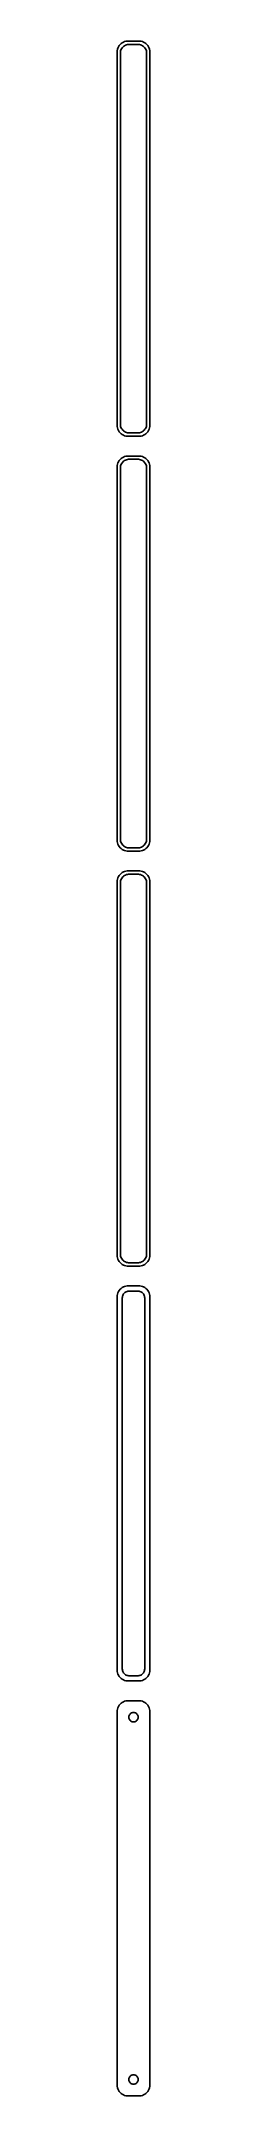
# Model space of a CAD drawing. Header units: metres. Extents: x -8 to 8, y 855 to 1791.
import ezdxf

# ---------------------------------------------------------------- set-up
doc = ezdxf.new("R2010")
doc.units = ezdxf.units.M

msp = doc.modelspace()

# ---------------------------------------------------------------- linework, layer by layer
for p, q in [((-7.14888, 1787.84), (-7.34291, 1787.24)), ((-6.88153, 1788.41), (-7.14888, 1787.84)), ((-6.54507, 1788.94), (-6.88153, 1788.41)), ((-6.14484, 1789.42), (-6.54507, 1788.94)), ((-5.68712, 1789.85), (-6.14484, 1789.42)), ((-5.17912, 1790.22), (-5.68712, 1789.85)), ((-5.50522, 1787.43), (-5.23605, 1787.85)), ((-5.23605, 1787.85), (-4.91586, 1788.24)), ((-4.62889, 1790.52), (-5.17912, 1790.22)), ((-4.91586, 1788.24), (-4.54968, 1788.58)), ((-4.04507, 1790.76), (-4.62889, 1790.52)), ((-4.54968, 1788.58), (-4.1433, 1788.88)), ((-4.1433, 1788.88), (-3.70311, 1789.12)), ((-3.4369, 1790.91), (-4.04507, 1790.76)), ((-3.70311, 1789.12), (-3.23605, 1789.3)), ((-2.81395, 1790.99), (-3.4369, 1790.91)), ((-3.23605, 1789.3), (-2.74951, 1789.43)), ((2.81395, 1790.99), (-2.81395, 1790.99)), ((-2.74951, 1789.43), (-2.25116, 1789.49)), ((-2.25116, 1789.49), (2.25116, 1789.49)), ((2.25116, 1789.49), (2.74951, 1789.43)), ((2.74951, 1789.43), (3.23605, 1789.3)), ((3.4369, 1790.91), (2.81395, 1790.99)), ((3.23605, 1789.3), (3.70311, 1789.12)), ((4.04507, 1790.76), (3.4369, 1790.91)), ((3.70311, 1789.12), (4.1433, 1788.88)), ((4.62889, 1790.52), (4.04507, 1790.76)), ((4.1433, 1788.88), (4.54968, 1788.58)), ((4.54968, 1788.58), (4.91586, 1788.24)), ((5.17912, 1790.22), (4.62889, 1790.52)), ((4.91586, 1788.24), (5.23605, 1787.85)), ((5.68712, 1789.85), (5.17912, 1790.22)), ((5.23605, 1787.85), (5.50522, 1787.43)), ((6.14484, 1789.42), (5.68712, 1789.85)), ((6.54507, 1788.94), (6.14484, 1789.42)), ((6.88153, 1788.41), (6.54507, 1788.94)), ((7.14888, 1787.84), (6.88153, 1788.41)), ((7.34291, 1787.24), (7.14888, 1787.84)), ((-7.46057, 1786.63), (-7.5, 1786)), ((-7.5, 1786), (-7.5, 1616)), ((-7.34291, 1787.24), (-7.46057, 1786.63)), ((-6, 1785.5), (-5.96844, 1786)), ((-6, 1616.5), (-6, 1785.5)), ((-5.96844, 1786), (-5.87433, 1786.49)), ((-5.87433, 1786.49), (-5.7191, 1786.97)), ((-5.7191, 1786.97), (-5.50522, 1787.43)), ((5.50522, 1787.43), (5.7191, 1786.97)), ((5.7191, 1786.97), (5.87433, 1786.49)), ((5.87433, 1786.49), (5.96844, 1786)), ((5.96844, 1786), (6, 1785.5)), ((6, 1785.5), (6, 1616.5)), ((7.46057, 1786.63), (7.34291, 1787.24)), ((7.5, 1786), (7.46057, 1786.63)), ((7.5, 1616), (7.5, 1786)), ((-7.5, 1616), (-7.46057, 1615.37)), ((-7.46057, 1615.37), (-7.34291, 1614.76)), ((-7.34291, 1614.76), (-7.14888, 1614.16)), ((-7.14888, 1614.16), (-6.88153, 1613.59)), ((-6.88153, 1613.59), (-6.54507, 1613.06)), ((-6.54507, 1613.06), (-6.14484, 1612.58)), ((-6.14484, 1612.58), (-5.68712, 1612.15)), ((-5.96844, 1616), (-6, 1616.5)), ((-5.87433, 1615.51), (-5.96844, 1616)), ((-5.7191, 1615.03), (-5.87433, 1615.51)), ((-5.50522, 1614.57), (-5.7191, 1615.03)), ((-5.68712, 1612.15), (-5.17912, 1611.78)), ((-5.23605, 1614.15), (-5.50522, 1614.57)), ((-4.91586, 1613.76), (-5.23605, 1614.15)), ((-5.17912, 1611.78), (-4.62889, 1611.48)), ((-4.54968, 1613.42), (-4.91586, 1613.76)), ((-4.62889, 1611.48), (-4.04507, 1611.24)), ((-4.1433, 1613.12), (-4.54968, 1613.42)), ((-3.70311, 1612.88), (-4.1433, 1613.12)), ((-4.04507, 1611.24), (-3.4369, 1611.09)), ((-3.23605, 1612.7), (-3.70311, 1612.88)), ((-3.4369, 1611.09), (-2.81395, 1611.01)), ((-2.74951, 1612.57), (-3.23605, 1612.7)), ((-2.81395, 1611.01), (2.81395, 1611.01)), ((-2.25116, 1612.51), (-2.74951, 1612.57)), ((2.25116, 1612.51), (-2.25116, 1612.51)), ((2.74951, 1612.57), (2.25116, 1612.51)), ((3.23605, 1612.7), (2.74951, 1612.57)), ((2.81395, 1611.01), (3.4369, 1611.09)), ((3.70311, 1612.88), (3.23605, 1612.7)), ((3.4369, 1611.09), (4.04507, 1611.24)), ((4.1433, 1613.12), (3.70311, 1612.88)), ((4.04507, 1611.24), (4.62889, 1611.48)), ((4.54968, 1613.42), (4.1433, 1613.12)), ((4.91586, 1613.76), (4.54968, 1613.42)), ((4.62889, 1611.48), (5.17912, 1611.78)), ((5.23605, 1614.15), (4.91586, 1613.76)), ((5.17912, 1611.78), (5.68712, 1612.15)), ((5.50522, 1614.57), (5.23605, 1614.15)), ((5.7191, 1615.03), (5.50522, 1614.57)), ((5.68712, 1612.15), (6.14484, 1612.58)), ((5.87433, 1615.51), (5.7191, 1615.03)), ((5.96844, 1616), (5.87433, 1615.51)), ((6, 1616.5), (5.96844, 1616)), ((6.14484, 1612.58), (6.54507, 1613.06)), ((6.54507, 1613.06), (6.88153, 1613.59)), ((6.88153, 1613.59), (7.14888, 1614.16)), ((7.14888, 1614.16), (7.34291, 1614.76)), ((7.34291, 1614.76), (7.46057, 1615.37)), ((7.46057, 1615.37), (7.5, 1616)), ((-5.68712, 1600.85), (-6.14484, 1600.42)), ((-5.17912, 1601.22), (-5.68712, 1600.85)), ((-4.62889, 1601.52), (-5.17912, 1601.22)), ((-4.04507, 1601.76), (-4.62889, 1601.52)), ((-3.4369, 1601.91), (-4.04507, 1601.76)), ((-2.81395, 1601.99), (-3.4369, 1601.91)), ((2.81395, 1601.99), (-2.81395, 1601.99)), ((3.4369, 1601.91), (2.81395, 1601.99)), ((4.04507, 1601.76), (3.4369, 1601.91)), ((4.62889, 1601.52), (4.04507, 1601.76)), ((5.17912, 1601.22), (4.62889, 1601.52)), ((5.68712, 1600.85), (5.17912, 1601.22)), ((6.14484, 1600.42), (5.68712, 1600.85)), ((-7.46057, 1597.63), (-7.5, 1597)), ((-7.5, 1597), (-7.5, 1427)), ((-7.34291, 1598.24), (-7.46057, 1597.63)), ((-7.14888, 1598.84), (-7.34291, 1598.24)), ((-6.88153, 1599.41), (-7.14888, 1598.84)), ((-6.54507, 1599.94), (-6.88153, 1599.41)), ((-6.14484, 1600.42), (-6.54507, 1599.94)), ((-6, 1596.5), (-5.96844, 1597)), ((-6, 1427.5), (-6, 1596.5)), ((-5.96844, 1597), (-5.87433, 1597.49)), ((-5.87433, 1597.49), (-5.7191, 1597.97)), ((-5.7191, 1597.97), (-5.50522, 1598.43)), ((-5.50522, 1598.43), (-5.23605, 1598.85)), ((-5.23605, 1598.85), (-4.91586, 1599.24)), ((-4.91586, 1599.24), (-4.54968, 1599.58)), ((-4.54968, 1599.58), (-4.1433, 1599.88)), ((-4.1433, 1599.88), (-3.70311, 1600.12)), ((-3.70311, 1600.12), (-3.23605, 1600.3)), ((-3.23605, 1600.3), (-2.74951, 1600.43)), ((-2.74951, 1600.43), (-2.25116, 1600.49)), ((-2.25116, 1600.49), (2.25116, 1600.49)), ((2.25116, 1600.49), (2.74951, 1600.43)), ((2.74951, 1600.43), (3.23605, 1600.3)), ((3.23605, 1600.3), (3.70311, 1600.12)), ((3.70311, 1600.12), (4.1433, 1599.88)), ((4.1433, 1599.88), (4.54968, 1599.58)), ((4.54968, 1599.58), (4.91586, 1599.24)), ((4.91586, 1599.24), (5.23605, 1598.85)), ((5.23605, 1598.85), (5.50522, 1598.43)), ((5.50522, 1598.43), (5.7191, 1597.97)), ((5.7191, 1597.97), (5.87433, 1597.49)), ((5.87433, 1597.49), (5.96844, 1597)), ((5.96844, 1597), (6, 1596.5)), ((6, 1596.5), (6, 1427.5)), ((6.54507, 1599.94), (6.14484, 1600.42)), ((6.88153, 1599.41), (6.54507, 1599.94)), ((7.14888, 1598.84), (6.88153, 1599.41)), ((7.34291, 1598.24), (7.14888, 1598.84)), ((7.46057, 1597.63), (7.34291, 1598.24)), ((7.5, 1597), (7.46057, 1597.63)), ((7.5, 1427), (7.5, 1597)), ((-7.5, 1427), (-7.46057, 1426.37)), ((-7.46057, 1426.37), (-7.34291, 1425.76)), ((-7.34291, 1425.76), (-7.14888, 1425.16)), ((-7.14888, 1425.16), (-6.88153, 1424.59)), ((-6.88153, 1424.59), (-6.54507, 1424.06)), ((-6.54507, 1424.06), (-6.14484, 1423.58)), ((-6.14484, 1423.58), (-5.68712, 1423.15)), ((-5.96844, 1427), (-6, 1427.5)), ((-5.87433, 1426.51), (-5.96844, 1427)), ((-5.7191, 1426.03), (-5.87433, 1426.51)), ((-5.50522, 1425.57), (-5.7191, 1426.03)), ((-5.68712, 1423.15), (-5.17912, 1422.78)), ((-5.23605, 1425.15), (-5.50522, 1425.57)), ((-4.91586, 1424.76), (-5.23605, 1425.15)), ((-5.17912, 1422.78), (-4.62889, 1422.48)), ((-4.54968, 1424.42), (-4.91586, 1424.76)), ((-4.1433, 1424.12), (-4.54968, 1424.42)), ((-3.70311, 1423.88), (-4.1433, 1424.12)), ((-3.23605, 1423.7), (-3.70311, 1423.88)), ((-2.74951, 1423.57), (-3.23605, 1423.7)), ((-2.25116, 1423.51), (-2.74951, 1423.57)), ((2.25116, 1423.51), (-2.25116, 1423.51)), ((2.74951, 1423.57), (2.25116, 1423.51)), ((3.23605, 1423.7), (2.74951, 1423.57)), ((3.70311, 1423.88), (3.23605, 1423.7)), ((4.1433, 1424.12), (3.70311, 1423.88)), ((4.54968, 1424.42), (4.1433, 1424.12)), ((4.91586, 1424.76), (4.54968, 1424.42)), ((4.62889, 1422.48), (5.17912, 1422.78)), ((5.23605, 1425.15), (4.91586, 1424.76)), ((5.17912, 1422.78), (5.68712, 1423.15)), ((5.50522, 1425.57), (5.23605, 1425.15)), ((5.7191, 1426.03), (5.50522, 1425.57)), ((5.68712, 1423.15), (6.14484, 1423.58)), ((5.87433, 1426.51), (5.7191, 1426.03)), ((5.96844, 1427), (5.87433, 1426.51)), ((6, 1427.5), (5.96844, 1427)), ((6.14484, 1423.58), (6.54507, 1424.06)), ((6.54507, 1424.06), (6.88153, 1424.59)), ((6.88153, 1424.59), (7.14888, 1425.16)), ((7.14888, 1425.16), (7.34291, 1425.76)), ((7.34291, 1425.76), (7.46057, 1426.37)), ((7.46057, 1426.37), (7.5, 1427)), ((-4.62889, 1422.48), (-4.04507, 1422.24)), ((-4.04507, 1422.24), (-3.4369, 1422.09)), ((-3.4369, 1422.09), (-2.81395, 1422.01)), ((-2.81395, 1422.01), (2.81395, 1422.01)), ((2.81395, 1422.01), (3.4369, 1422.09)), ((3.4369, 1422.09), (4.04507, 1422.24)), ((4.04507, 1422.24), (4.62889, 1422.48)), ((-7.46057, 1408.63), (-7.5, 1408)), ((-7.5, 1408), (-7.5, 1238)), ((-7.34291, 1409.24), (-7.46057, 1408.63)), ((-7.14888, 1409.84), (-7.34291, 1409.24)), ((-6.88153, 1410.41), (-7.14888, 1409.84)), ((-6.54507, 1410.94), (-6.88153, 1410.41)), ((-6.14484, 1411.42), (-6.54507, 1410.94)), ((-5.68712, 1411.85), (-6.14484, 1411.42)), ((-6, 1407.5), (-5.96844, 1408)), ((-6, 1238.5), (-6, 1407.5)), ((-5.96844, 1408), (-5.87433, 1408.49)), ((-5.87433, 1408.49), (-5.7191, 1408.97)), ((-5.7191, 1408.97), (-5.50522, 1409.43)), ((-5.17912, 1412.22), (-5.68712, 1411.85)), ((-5.50522, 1409.43), (-5.23605, 1409.85)), ((-5.23605, 1409.85), (-4.91586, 1410.24)), ((-4.62889, 1412.52), (-5.17912, 1412.22)), ((-4.91586, 1410.24), (-4.54968, 1410.58)), ((-4.04507, 1412.76), (-4.62889, 1412.52)), ((-4.54968, 1410.58), (-4.1433, 1410.88)), ((-4.1433, 1410.88), (-3.70311, 1411.12)), ((-3.4369, 1412.91), (-4.04507, 1412.76)), ((-3.70311, 1411.12), (-3.23605, 1411.3)), ((-2.81395, 1412.99), (-3.4369, 1412.91)), ((-3.23605, 1411.3), (-2.74951, 1411.43)), ((2.81395, 1412.99), (-2.81395, 1412.99)), ((-2.74951, 1411.43), (-2.25116, 1411.49)), ((-2.25116, 1411.49), (2.25116, 1411.49)), ((2.25116, 1411.49), (2.74951, 1411.43)), ((2.74951, 1411.43), (3.23605, 1411.3)), ((3.4369, 1412.91), (2.81395, 1412.99)), ((3.23605, 1411.3), (3.70311, 1411.12)), ((4.04507, 1412.76), (3.4369, 1412.91)), ((3.70311, 1411.12), (4.1433, 1410.88)), ((4.62889, 1412.52), (4.04507, 1412.76)), ((4.1433, 1410.88), (4.54968, 1410.58)), ((4.54968, 1410.58), (4.91586, 1410.24)), ((5.17912, 1412.22), (4.62889, 1412.52)), ((4.91586, 1410.24), (5.23605, 1409.85)), ((5.68712, 1411.85), (5.17912, 1412.22)), ((5.23605, 1409.85), (5.50522, 1409.43)), ((5.50522, 1409.43), (5.7191, 1408.97)), ((6.14484, 1411.42), (5.68712, 1411.85)), ((5.7191, 1408.97), (5.87433, 1408.49)), ((5.87433, 1408.49), (5.96844, 1408)), ((5.96844, 1408), (6, 1407.5)), ((6, 1407.5), (6, 1238.5)), ((6.54507, 1410.94), (6.14484, 1411.42)), ((6.88153, 1410.41), (6.54507, 1410.94)), ((7.14888, 1409.84), (6.88153, 1410.41)), ((7.34291, 1409.24), (7.14888, 1409.84)), ((7.46057, 1408.63), (7.34291, 1409.24)), ((7.5, 1408), (7.46057, 1408.63)), ((7.5, 1238), (7.5, 1408)), ((-7.5, 1238), (-7.46057, 1237.37)), ((-7.46057, 1237.37), (-7.34291, 1236.76)), ((-7.34291, 1236.76), (-7.14888, 1236.16)), ((-7.14888, 1236.16), (-6.88153, 1235.59)), ((-6.88153, 1235.59), (-6.54507, 1235.06)), ((-5.96844, 1238), (-6, 1238.5)), ((-5.87433, 1237.51), (-5.96844, 1238)), ((-5.7191, 1237.03), (-5.87433, 1237.51)), ((-5.50522, 1236.57), (-5.7191, 1237.03)), ((-5.23605, 1236.15), (-5.50522, 1236.57)), ((-4.91586, 1235.76), (-5.23605, 1236.15)), ((-4.54968, 1235.42), (-4.91586, 1235.76)), ((4.91586, 1235.76), (4.54968, 1235.42)), ((5.23605, 1236.15), (4.91586, 1235.76)), ((5.50522, 1236.57), (5.23605, 1236.15)), ((5.7191, 1237.03), (5.50522, 1236.57)), ((5.87433, 1237.51), (5.7191, 1237.03)), ((5.96844, 1238), (5.87433, 1237.51)), ((6, 1238.5), (5.96844, 1238)), ((6.54507, 1235.06), (6.88153, 1235.59)), ((6.88153, 1235.59), (7.14888, 1236.16)), ((7.14888, 1236.16), (7.34291, 1236.76)), ((7.34291, 1236.76), (7.46057, 1237.37)), ((7.46057, 1237.37), (7.5, 1238)), ((-6.54507, 1235.06), (-6.14484, 1234.58)), ((-6.14484, 1234.58), (-5.68712, 1234.15)), ((-5.68712, 1234.15), (-5.17912, 1233.78)), ((-5.17912, 1233.78), (-4.62889, 1233.48)), ((-4.62889, 1233.48), (-4.04507, 1233.24)), ((-4.1433, 1235.12), (-4.54968, 1235.42)), ((-3.70311, 1234.88), (-4.1433, 1235.12)), ((-4.04507, 1233.24), (-3.4369, 1233.09)), ((-3.23605, 1234.7), (-3.70311, 1234.88)), ((-3.4369, 1233.09), (-2.81395, 1233.01)), ((-2.74951, 1234.57), (-3.23605, 1234.7)), ((-2.81395, 1233.01), (2.81395, 1233.01)), ((-2.25116, 1234.51), (-2.74951, 1234.57)), ((2.25116, 1234.51), (-2.25116, 1234.51)), ((2.74951, 1234.57), (2.25116, 1234.51)), ((3.23605, 1234.7), (2.74951, 1234.57)), ((2.81395, 1233.01), (3.4369, 1233.09)), ((3.70311, 1234.88), (3.23605, 1234.7)), ((3.4369, 1233.09), (4.04507, 1233.24)), ((4.1433, 1235.12), (3.70311, 1234.88)), ((4.04507, 1233.24), (4.62889, 1233.48)), ((4.54968, 1235.42), (4.1433, 1235.12)), ((4.62889, 1233.48), (5.17912, 1233.78)), ((5.17912, 1233.78), (5.68712, 1234.15)), ((5.68712, 1234.15), (6.14484, 1234.58)), ((6.14484, 1234.58), (6.54507, 1235.06)), ((-7.46057, 1219.63), (-7.5, 1219)), ((-7.5, 1219), (-7.5, 1049)), ((-7.34291, 1220.24), (-7.46057, 1219.63)), ((-7.14888, 1220.84), (-7.34291, 1220.24)), ((-6.88153, 1221.41), (-7.14888, 1220.84)), ((-6.54507, 1221.94), (-6.88153, 1221.41)), ((-6.14484, 1222.42), (-6.54507, 1221.94)), ((-5.68712, 1222.85), (-6.14484, 1222.42)), ((-5.17912, 1223.22), (-5.68712, 1222.85)), ((-4.62889, 1223.52), (-5.17912, 1223.22)), ((-5.11292, 1218.5), (-5.08836, 1218.89)), ((-5.11292, 1049.5), (-5.11292, 1218.5)), ((-5.08836, 1218.89), (-5.01512, 1219.27)), ((-5.01512, 1219.27), (-4.89432, 1219.65)), ((-4.89432, 1219.65), (-4.72786, 1220)), ((-4.72786, 1220), (-4.5184, 1220.33)), ((-4.04507, 1223.76), (-4.62889, 1223.52)), ((-4.5184, 1220.33), (-4.26921, 1220.63)), ((-4.26921, 1220.63), (-3.98424, 1220.9)), ((-3.4369, 1223.91), (-4.04507, 1223.76)), ((-3.98424, 1220.9), (-3.66798, 1221.13)), ((-3.66798, 1221.13), (-3.32541, 1221.32)), ((-2.81395, 1223.99), (-3.4369, 1223.91)), ((-3.32541, 1221.32), (-2.96194, 1221.46)), ((-2.96194, 1221.46), (-2.5833, 1221.56)), ((2.81395, 1223.99), (-2.81395, 1223.99)), ((-2.5833, 1221.56), (-2.19545, 1221.61)), ((-2.19545, 1221.61), (2.19545, 1221.61)), ((2.19545, 1221.61), (2.5833, 1221.56)), ((2.5833, 1221.56), (2.96194, 1221.46)), ((3.4369, 1223.91), (2.81395, 1223.99)), ((2.96194, 1221.46), (3.32541, 1221.32)), ((3.32541, 1221.32), (3.66798, 1221.13)), ((4.04507, 1223.76), (3.4369, 1223.91)), ((3.66798, 1221.13), (3.98424, 1220.9)), ((3.98424, 1220.9), (4.26921, 1220.63)), ((4.62889, 1223.52), (4.04507, 1223.76)), ((4.26921, 1220.63), (4.5184, 1220.33)), ((4.5184, 1220.33), (4.72786, 1220)), ((5.17912, 1223.22), (4.62889, 1223.52)), ((4.72786, 1220), (4.89432, 1219.65)), ((4.89432, 1219.65), (5.01512, 1219.27)), ((5.01512, 1219.27), (5.08836, 1218.89)), ((5.08836, 1218.89), (5.11292, 1218.5)), ((5.11292, 1218.5), (5.11292, 1049.5)), ((5.68712, 1222.85), (5.17912, 1223.22)), ((6.14484, 1222.42), (5.68712, 1222.85)), ((6.54507, 1221.94), (6.14484, 1222.42)), ((6.88153, 1221.41), (6.54507, 1221.94)), ((7.14888, 1220.84), (6.88153, 1221.41)), ((7.34291, 1220.24), (7.14888, 1220.84)), ((7.46057, 1219.63), (7.34291, 1220.24)), ((7.5, 1219), (7.46057, 1219.63)), ((7.5, 1049), (7.5, 1219)), ((-7.5, 1049), (-7.46057, 1048.37)), ((-7.46057, 1048.37), (-7.34291, 1047.76)), ((-5.08836, 1049.11), (-5.11292, 1049.5)), ((-5.01512, 1048.73), (-5.08836, 1049.11)), ((-4.89432, 1048.35), (-5.01512, 1048.73)), ((-4.72786, 1048), (-4.89432, 1048.35)), ((4.89432, 1048.35), (4.72786, 1048)), ((5.01512, 1048.73), (4.89432, 1048.35)), ((5.08836, 1049.11), (5.01512, 1048.73)), ((5.11292, 1049.5), (5.08836, 1049.11)), ((7.34291, 1047.76), (7.46057, 1048.37)), ((7.46057, 1048.37), (7.5, 1049)), ((-7.34291, 1047.76), (-7.14888, 1047.16)), ((-7.14888, 1047.16), (-6.88153, 1046.59)), ((-6.88153, 1046.59), (-6.54507, 1046.06)), ((-6.54507, 1046.06), (-6.14484, 1045.58)), ((-6.14484, 1045.58), (-5.68712, 1045.15)), ((-5.68712, 1045.15), (-5.17912, 1044.78)), ((-5.17912, 1044.78), (-4.62889, 1044.48)), ((-4.5184, 1047.67), (-4.72786, 1048)), ((-4.62889, 1044.48), (-4.04507, 1044.24)), ((-4.26921, 1047.37), (-4.5184, 1047.67)), ((-3.98424, 1047.1), (-4.26921, 1047.37)), ((-4.04507, 1044.24), (-3.4369, 1044.09)), ((-3.66798, 1046.87), (-3.98424, 1047.1)), ((-3.32541, 1046.68), (-3.66798, 1046.87)), ((-3.4369, 1044.09), (-2.81395, 1044.01)), ((-2.96194, 1046.54), (-3.32541, 1046.68)), ((-2.5833, 1046.44), (-2.96194, 1046.54)), ((-2.81395, 1044.01), (2.81395, 1044.01)), ((-2.19545, 1046.39), (-2.5833, 1046.44)), ((2.19545, 1046.39), (-2.19545, 1046.39)), ((2.5833, 1046.44), (2.19545, 1046.39)), ((2.96194, 1046.54), (2.5833, 1046.44)), ((2.81395, 1044.01), (3.4369, 1044.09)), ((3.32541, 1046.68), (2.96194, 1046.54)), ((3.66798, 1046.87), (3.32541, 1046.68)), ((3.4369, 1044.09), (4.04507, 1044.24)), ((3.98424, 1047.1), (3.66798, 1046.87)), ((4.26921, 1047.37), (3.98424, 1047.1)), ((4.04507, 1044.24), (4.62889, 1044.48)), ((4.5184, 1047.67), (4.26921, 1047.37)), ((4.72786, 1048), (4.5184, 1047.67)), ((4.62889, 1044.48), (5.17912, 1044.78)), ((5.17912, 1044.78), (5.68712, 1045.15)), ((5.68712, 1045.15), (6.14484, 1045.58)), ((6.14484, 1045.58), (6.54507, 1046.06)), ((6.54507, 1046.06), (6.88153, 1046.59)), ((6.88153, 1046.59), (7.14888, 1047.16)), ((7.14888, 1047.16), (7.34291, 1047.76)), ((-7.46057, 1030.63), (-7.5, 1030)), ((-7.5, 1030), (-7.5, 860)), ((-7.34291, 1031.24), (-7.46057, 1030.63)), ((-7.14888, 1031.84), (-7.34291, 1031.24)), ((-6.88153, 1032.41), (-7.14888, 1031.84)), ((-6.54507, 1032.94), (-6.88153, 1032.41)), ((-6.14484, 1033.42), (-6.54507, 1032.94)), ((-5.68712, 1033.85), (-6.14484, 1033.42)), ((-5.17912, 1034.22), (-5.68712, 1033.85)), ((-4.62889, 1034.52), (-5.17912, 1034.22)), ((-4.04507, 1034.76), (-4.62889, 1034.52)), ((-3.4369, 1034.91), (-4.04507, 1034.76)), ((-2.81395, 1034.99), (-3.4369, 1034.91)), ((2.81395, 1034.99), (-2.81395, 1034.99)), ((-0.659836, 1029.53), (-0.400101, 1029.6)), ((-0.400101, 1029.6), (-0.134064, 1029.63)), ((-0.134064, 1029.63), (0.134064, 1029.63)), ((0.134064, 1029.63), (0.400101, 1029.6)), ((0.400101, 1029.6), (0.659836, 1029.53)), ((3.4369, 1034.91), (2.81395, 1034.99)), ((4.04507, 1034.76), (3.4369, 1034.91)), ((4.62889, 1034.52), (4.04507, 1034.76)), ((5.17912, 1034.22), (4.62889, 1034.52)), ((5.68712, 1033.85), (5.17912, 1034.22)), ((6.14484, 1033.42), (5.68712, 1033.85)), ((6.54507, 1032.94), (6.14484, 1033.42)), ((6.88153, 1032.41), (6.54507, 1032.94)), ((7.14888, 1031.84), (6.88153, 1032.41)), ((7.34291, 1031.24), (7.14888, 1031.84)), ((7.46057, 1030.63), (7.34291, 1031.24)), ((7.5, 1030), (7.46057, 1030.63)), ((7.5, 860), (7.5, 1030)), ((-2.13528, 1027.5), (-2.11845, 1027.77)), ((-2.11845, 1027.23), (-2.13528, 1027.5)), ((-2.11845, 1027.77), (-2.06821, 1028.03)), ((-2.06821, 1026.97), (-2.11845, 1027.23)), ((-2.06821, 1028.03), (-1.98534, 1028.29)), ((-1.98534, 1026.71), (-2.06821, 1026.97)), ((-1.98534, 1028.29), (-1.87117, 1028.53)), ((-1.87117, 1026.47), (-1.98534, 1026.71)), ((-1.87117, 1028.53), (-1.72748, 1028.76)), ((-1.72748, 1026.24), (-1.87117, 1026.47)), ((-1.72748, 1028.76), (-1.55655, 1028.96)), ((-1.55655, 1026.04), (-1.72748, 1026.24)), ((-1.55655, 1028.96), (-1.36108, 1029.15)), ((-1.36108, 1025.85), (-1.55655, 1026.04)), ((-1.36108, 1029.15), (-1.14413, 1029.3)), ((-1.14413, 1025.7), (-1.36108, 1025.85)), ((-1.14413, 1029.3), (-0.909149, 1029.43)), ((-0.909149, 1025.57), (-1.14413, 1025.7)), ((-0.909149, 1029.43), (-0.659836, 1029.53)), ((-0.659836, 1025.47), (-0.909149, 1025.57)), ((-0.400101, 1025.4), (-0.659836, 1025.47)), ((-0.134064, 1025.37), (-0.400101, 1025.4)), ((0.134064, 1025.37), (-0.134064, 1025.37)), ((0.400101, 1025.4), (0.134064, 1025.37)), ((0.659836, 1025.47), (0.400101, 1025.4)), ((0.659836, 1029.53), (0.909149, 1029.43)), ((0.909149, 1025.57), (0.659836, 1025.47)), ((0.909149, 1029.43), (1.14413, 1029.3)), ((1.14413, 1025.7), (0.909149, 1025.57)), ((1.14413, 1029.3), (1.36108, 1029.15)), ((1.36108, 1025.85), (1.14413, 1025.7)), ((1.36108, 1029.15), (1.55655, 1028.96)), ((1.55655, 1026.04), (1.36108, 1025.85)), ((1.55655, 1028.96), (1.72748, 1028.76)), ((1.72748, 1026.24), (1.55655, 1026.04)), ((1.72748, 1028.76), (1.87117, 1028.53)), ((1.87117, 1026.47), (1.72748, 1026.24)), ((1.87117, 1028.53), (1.98534, 1028.29)), ((1.98534, 1026.71), (1.87117, 1026.47)), ((1.98534, 1028.29), (2.06821, 1028.03)), ((2.06821, 1026.97), (1.98534, 1026.71)), ((2.06821, 1028.03), (2.11845, 1027.77)), ((2.11845, 1027.23), (2.06821, 1026.97)), ((2.11845, 1027.77), (2.13528, 1027.5)), ((2.13528, 1027.5), (2.11845, 1027.23)), ((-2.13528, 862.5), (-2.11845, 862.768)), ((-2.11845, 862.232), (-2.13528, 862.5)), ((-2.11845, 862.768), (-2.06821, 863.031)), ((-2.06821, 861.969), (-2.11845, 862.232)), ((-2.06821, 863.031), (-1.98534, 863.286)), ((-1.98534, 861.714), (-2.06821, 861.969)), ((-1.98534, 863.286), (-1.87117, 863.529)), ((-1.87117, 861.471), (-1.98534, 861.714)), ((-1.87117, 863.529), (-1.72748, 863.755)), ((-1.72748, 861.245), (-1.87117, 861.471)), ((-1.72748, 863.755), (-1.55655, 863.962)), ((-1.55655, 861.038), (-1.72748, 861.245)), ((-1.55655, 863.962), (-1.36108, 864.145)), ((-1.36108, 864.145), (-1.14413, 864.303)), ((-1.14413, 864.303), (-0.909149, 864.432)), ((-0.909149, 864.432), (-0.659836, 864.531)), ((-0.659836, 864.531), (-0.400101, 864.597)), ((-0.400101, 864.597), (-0.134064, 864.631)), ((-0.134064, 864.631), (0.134064, 864.631)), ((0.134064, 864.631), (0.400101, 864.597)), ((0.400101, 864.597), (0.659836, 864.531)), ((0.659836, 864.531), (0.909149, 864.432)), ((0.909149, 864.432), (1.14413, 864.303)), ((1.14413, 864.303), (1.36108, 864.145)), ((1.36108, 864.145), (1.55655, 863.962)), ((1.55655, 863.962), (1.72748, 863.755)), ((1.72748, 861.245), (1.55655, 861.038)), ((1.72748, 863.755), (1.87117, 863.529)), ((1.87117, 861.471), (1.72748, 861.245)), ((1.87117, 863.529), (1.98534, 863.286)), ((1.98534, 861.714), (1.87117, 861.471)), ((1.98534, 863.286), (2.06821, 863.031)), ((2.06821, 861.969), (1.98534, 861.714)), ((2.06821, 863.031), (2.11845, 862.768)), ((2.11845, 862.232), (2.06821, 861.969)), ((2.11845, 862.768), (2.13528, 862.5)), ((2.13528, 862.5), (2.11845, 862.232)), ((-7.5, 860), (-7.46057, 859.373)), ((-7.46057, 859.373), (-7.34291, 858.757)), ((-7.34291, 858.757), (-7.14888, 858.159)), ((-7.14888, 858.159), (-6.88153, 857.591)), ((-6.88153, 857.591), (-6.54507, 857.061)), ((-6.54507, 857.061), (-6.14484, 856.577)), ((-6.14484, 856.577), (-5.68712, 856.147)), ((-5.68712, 856.147), (-5.17912, 855.778)), ((-5.17912, 855.778), (-4.62889, 855.476)), ((-4.62889, 855.476), (-4.04507, 855.245)), ((-4.04507, 855.245), (-3.4369, 855.089)), ((-3.4369, 855.089), (-2.81395, 855.01)), ((-2.81395, 855.01), (2.81395, 855.01)), ((-1.36108, 860.855), (-1.55655, 861.038)), ((-1.14413, 860.697), (-1.36108, 860.855)), ((-0.909149, 860.568), (-1.14413, 860.697)), ((-0.659836, 860.469), (-0.909149, 860.568)), ((-0.400101, 860.403), (-0.659836, 860.469)), ((-0.134064, 860.369), (-0.400101, 860.403)), ((0.134064, 860.369), (-0.134064, 860.369)), ((0.400101, 860.403), (0.134064, 860.369)), ((0.659836, 860.469), (0.400101, 860.403)), ((0.909149, 860.568), (0.659836, 860.469)), ((1.14413, 860.697), (0.909149, 860.568)), ((1.36108, 860.855), (1.14413, 860.697)), ((1.55655, 861.038), (1.36108, 860.855)), ((2.81395, 855.01), (3.4369, 855.089)), ((3.4369, 855.089), (4.04507, 855.245)), ((4.04507, 855.245), (4.62889, 855.476)), ((4.62889, 855.476), (5.17912, 855.778)), ((5.17912, 855.778), (5.68712, 856.147)), ((5.68712, 856.147), (6.14484, 856.577)), ((6.14484, 856.577), (6.54507, 857.061)), ((6.54507, 857.061), (6.88153, 857.591)), ((6.88153, 857.591), (7.14888, 858.159)), ((7.14888, 858.159), (7.34291, 858.757)), ((7.34291, 858.757), (7.46057, 859.373)), ((7.46057, 859.373), (7.5, 860))]:
    msp.add_line(p, q)

doc.saveas('drawing.dxf')
